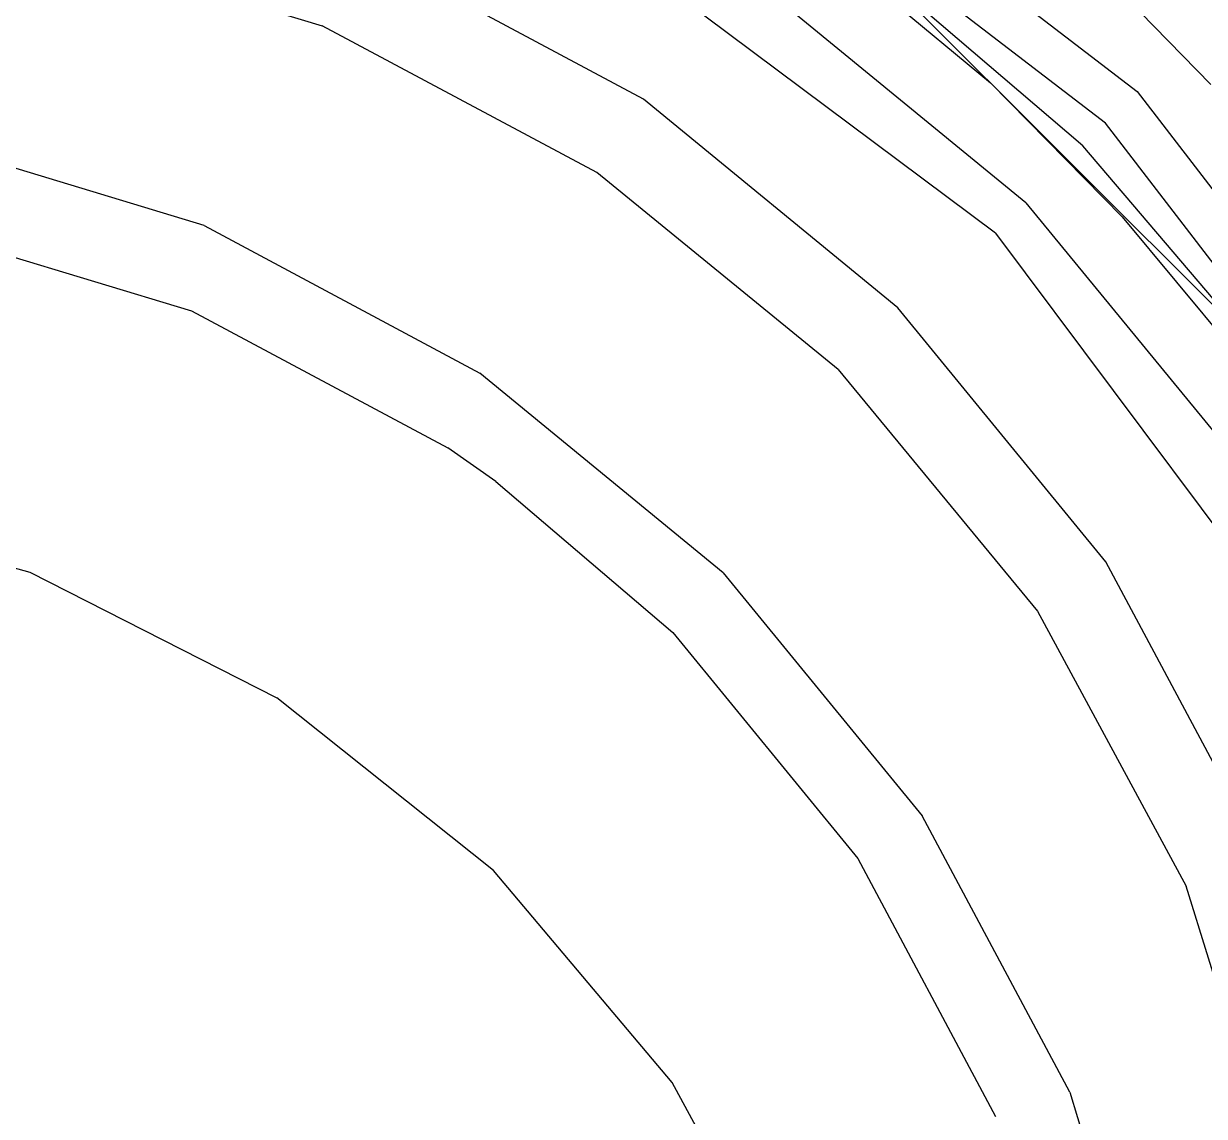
# Model space of a CAD drawing. Extents: x 0 to 153, y -230 to 0.
# Drawn here: x 123.28 to 139.53, y -29.89 to -14.84 of the extents above; entities that cross this region are included whole.
import ezdxf

# ---------------------------------------------------------------- set-up
doc = ezdxf.new("R2010")
doc.units = 0
doc.header["$MEASUREMENT"] = 0
for name, color, linetype in [('Layer1', 252, 'CONTINUOUS'), ('Layer2', 252, 'CONTINUOUS'), ('Layer3', 254, 'CONTINUOUS')]:
    doc.layers.add(name, color=color, linetype=linetype)

msp = doc.modelspace()

# ---------------------------------------------------------------- linework, layer by layer
at = {"layer": 'Layer1', "linetype": 'Continuous'}
for points, invisible_edges in [([(135.019, -11.601, 221.002), (141.242, -17.766, 221.002), (151.728, -2.004, 221.002)], 15), ([(134.346, -13.533, 201.54), (139.303, -18.493, 201.041), (147.117, -5.361, 205.804)], 15), ([(139.303, -18.493, 201.041), (139.995, -19.304, 200.869), (140.733, -20.583, 200.659), (147.117, -5.361, 205.804)], 15), ([(141.242, -17.766, 221.002), (135.019, -11.601, 221.002), (133.793, -12.859, 221.002), (140.138, -19.204, 221.002)], 15), ([(131.997, -12.62, 130.704), (133.422, -15.995, 125.319), (130.619, -14.168, 125.063)], 15), ([(131.997, -12.62, 130.704), (133.34, -13.502, 130.704), (133.422, -15.995, 125.319)], 15), ([(133.794, -12.857, 221.002), (136.359, -15.993, 130.704), (133.34, -13.502, 130.704)], 15), ([(136.359, -15.993, 130.704), (140.139, -19.203, 221.002), (133.794, -12.857, 221.002)], 13), ([(123.235, -14.486, 88.208), (127.038, -15.647, 88.142), (123.076, -13.017, 107.565)], 15), ([(123.076, -13.017, 107.565), (126.328, -13.798, 107.487), (127.038, -15.647, 88.142)], 15), ([(133.34, -13.502, 130.704), (136.359, -15.993, 130.704), (133.422, -15.995, 125.319)], 15), ([(130.619, -14.168, 125.063), (126.328, -13.798, 107.487), (129.304, -15.032, 107.451)], 15), ([(126.328, -13.798, 107.487), (129.304, -15.032, 107.451), (127.038, -15.647, 88.142)], 15), ([(130.619, -14.168, 125.063), (129.304, -15.032, 107.451), (132.122, -16.756, 107.454)], 15), ([(130.619, -14.168, 125.063), (133.422, -15.995, 125.319), (132.122, -16.756, 107.454)], 15), ([(123.235, -14.486, 88.208), (124.956, -15.616, 85.992), (122.143, -14.991, 85.992)], 15), ([(123.235, -14.486, 88.208), (127.038, -15.647, 88.142), (127.646, -16.639, 85.992)], 15), ([(123.235, -14.486, 88.208), (124.956, -15.616, 85.992), (127.646, -16.639, 85.992)], 15), ([(122.143, -14.991, 85.992), (124.956, -15.616, 85.992), (123.23, -15.973, 83.455)], 15), ([(129.304, -15.032, 107.451), (130.359, -17.382, 88.125), (127.038, -15.647, 88.142)], 15), ([(129.304, -15.032, 107.451), (132.122, -16.756, 107.454), (130.359, -17.382, 88.125)], 15), ([(124.956, -15.616, 85.992), (124.729, -16.372, 83.406), (123.23, -15.973, 83.455)], 15), ([(127.646, -16.639, 85.992), (124.729, -16.372, 83.406), (124.956, -15.616, 85.992)], 15), ([(127.038, -15.647, 88.142), (130.359, -17.382, 88.125), (130.164, -18.046, 85.992)], 15), ([(127.038, -15.647, 88.142), (127.646, -16.639, 85.992), (130.164, -18.046, 85.992)], 15), ([(121.218, -16.964, 65.151), (124.313, -17.707, 65.077), (123.23, -15.973, 83.455)], 15), ([(123.23, -15.973, 83.455), (124.729, -16.372, 83.406), (124.313, -17.707, 65.077)], 15), ([(133.422, -15.995, 125.319), (132.122, -16.756, 107.454), (134.603, -18.874, 107.497)], 15), ([(136.359, -15.993, 130.704), (136.173, -18.58, 125.353), (133.422, -15.995, 125.319)], 15), ([(133.422, -15.995, 125.319), (136.173, -18.58, 125.353), (134.603, -18.874, 107.497)], 15), ([(136.359, -15.993, 130.704), (139.494, -19.656, 130.704), (136.173, -18.58, 125.353)], 15), ([(140.139, -19.203, 221.002), (136.359, -15.993, 130.704), (139.494, -19.656, 130.704)], 15), ([(124.729, -16.372, 83.406), (127.146, -18.881, 65.042), (124.313, -17.707, 65.077)], 15), ([(127.646, -16.639, 85.992), (126.803, -17.141, 83.369), (124.729, -16.372, 83.406)], 15), ([(127.146, -18.881, 65.042), (126.803, -17.141, 83.369), (124.729, -16.372, 83.406)], 15), ([(130.164, -18.046, 85.992), (127.646, -16.639, 85.992), (126.803, -17.141, 83.369)], 15), ([(132.122, -16.756, 107.454), (133.399, -19.76, 88.154), (130.359, -17.382, 88.125)], 15), ([(132.122, -16.756, 107.454), (134.603, -18.874, 107.497), (133.399, -19.76, 88.154)], 15), ([(121.365, -18.394, 46.297), (124.561, -19.33, 46.251), (121.218, -16.964, 65.151)], 15), ([(121.218, -16.964, 65.151), (124.313, -17.707, 65.077), (124.561, -19.33, 46.251)], 15), ([(130.164, -18.046, 85.992), (126.803, -17.141, 83.369), (129.727, -18.712, 83.386)], 15), ([(126.803, -17.141, 83.369), (129.727, -18.712, 83.386), (127.146, -18.881, 65.042)], 15), ([(130.359, -17.382, 88.125), (130.164, -18.046, 85.992), (132.476, -19.82, 85.992)], 15), ([(130.359, -17.382, 88.125), (132.476, -19.82, 85.992), (133.399, -19.76, 88.154)], 15), ([(124.561, -19.33, 46.251), (127.619, -20.825, 46.242), (124.313, -17.707, 65.077)], 15), ([(124.313, -17.707, 65.077), (127.146, -18.881, 65.042), (127.619, -20.825, 46.242)], 15), ([(130.164, -18.046, 85.992), (129.727, -18.712, 83.386), (130.29, -19.091, 83.4)], 15), ([(130.164, -18.046, 85.992), (132.476, -19.82, 85.992), (130.29, -19.091, 83.4)], 15), ([(121.365, -18.394, 46.297), (124.561, -19.33, 46.251), (123.114, -19.54, 44.214)], 15), ([(136.173, -18.58, 125.353), (134.603, -18.874, 107.497), (136.724, -21.352, 107.578)], 15), ([(139.494, -19.656, 130.704), (138.408, -21.652, 125.126), (136.173, -18.58, 125.353)], 15), ([(138.408, -21.652, 125.126), (136.173, -18.58, 125.353), (136.724, -21.352, 107.578)], 15), ([(127.146, -18.881, 65.042), (129.828, -20.523, 65.045), (129.727, -18.712, 83.386)], 15), ([(129.727, -18.712, 83.386), (130.29, -19.091, 83.4), (129.828, -20.523, 65.045)], 15), ([(127.619, -20.825, 46.242), (129.828, -20.523, 65.045), (127.146, -18.881, 65.042)], 15), ([(133.399, -19.76, 88.154), (135.995, -22.72, 88.228), (134.603, -18.874, 107.497)], 15), ([(134.603, -18.874, 107.497), (136.724, -21.352, 107.578), (135.995, -22.72, 88.228)], 15), ([(130.29, -19.091, 83.4), (132.189, -22.538, 65.086), (129.828, -20.523, 65.045)], 15), ([(130.29, -19.091, 83.4), (133.081, -21.45, 83.536), (132.476, -19.82, 85.992)], 15), ([(132.189, -22.538, 65.086), (133.081, -21.45, 83.536), (130.29, -19.091, 83.4)], 15), ([(123.114, -19.54, 44.214), (125.727, -20.562, 44.214), (124.561, -19.33, 46.251)], 15), ([(124.561, -19.33, 46.251), (128.165, -21.967, 44.214), (127.619, -20.825, 46.242)], 15), ([(124.561, -19.33, 46.251), (125.727, -20.562, 44.214), (128.165, -21.967, 44.214)], 15), ([(139.494, -19.656, 130.704), (140.139, -19.203, 221.002), (141.95, -23.411, 158.992)], 15), ([(123.114, -19.54, 44.214), (125.727, -20.562, 44.214), (122.9, -20.236, 41.98)], 15), ([(139.494, -19.656, 130.704), (140.102, -20.565, 130.698), (138.408, -21.652, 125.126)], 15), ([(141.95, -23.411, 158.992), (140.102, -20.565, 130.698), (139.494, -19.656, 130.704)], 15), ([(133.399, -19.76, 88.154), (134.502, -21.915, 85.992), (132.476, -19.82, 85.992)], 15), ([(132.476, -19.82, 85.992), (135.433, -24.332, 83.777), (134.502, -21.915, 85.992)], 15), ([(132.476, -19.82, 85.992), (133.081, -21.45, 83.536), (135.433, -24.332, 83.777)], 15), ([(133.399, -19.76, 88.154), (134.502, -21.915, 85.992), (135.995, -22.72, 88.228)], 15), ([(122.9, -20.236, 41.98), (124.388, -20.738, 42.062), (125.727, -20.562, 44.214)], 15), ([(123.004, -22.258, 15.579), (124.388, -20.738, 42.062), (122.9, -20.236, 41.98)], 15), ([(125.727, -20.562, 44.214), (128.165, -21.967, 44.214), (124.388, -20.738, 42.062)], 15), ([(129.828, -20.523, 65.045), (130.639, -23.051, 46.27), (127.619, -20.825, 46.242)], 15), ([(130.639, -23.051, 46.27), (132.189, -22.538, 65.086), (129.828, -20.523, 65.045)], 15), ([(140.102, -20.565, 130.698), (139.788, -22.03, 127.891), (138.408, -21.652, 125.126)], 15), ([(124.388, -20.738, 42.062), (125.931, -23.621, 15.462), (123.004, -22.258, 15.579)], 15), ([(128.165, -21.967, 44.214), (124.388, -20.738, 42.062), (127.313, -22.185, 42.22)], 15), ([(125.931, -23.621, 15.462), (127.313, -22.185, 42.22), (124.388, -20.738, 42.062)], 15), ([(127.619, -20.825, 46.242), (130.639, -23.051, 46.27), (130.388, -23.733, 44.214)], 15), ([(127.619, -20.825, 46.242), (130.388, -23.733, 44.214), (128.165, -21.967, 44.214)], 15), ([(116.343, -21.095, 2.254), (135.253, -115.146, 2.254), (116.344, -208.905, 2.254)], 15), ([(135.253, -115.146, 2.254), (135.252, -77.244, 2.254), (116.343, -21.095, 2.254)], 15), ([(116.343, -21.095, 2.254), (135.248, -39.051, 2.254), (135.252, -77.244, 2.254)], 15), ([(135.212, -37.896, 2.254), (135.212, -37.896, 2.254), (116.343, -21.095, 2.254), (116.438, -21.095, 2.254)], 15), ([(116.343, -21.095, 2.254), (116.343, -21.095, 2.254), (135.248, -39.049, 2.254), (135.212, -37.896, 2.254)], 15), ([(116.438, -21.095, 2.254), (116.438, -21.095, 2.254), (122.896, -22.219, 2.254), (127.827, -24.864, 2.254)], 15), ([(127.827, -24.864, 2.254), (127.827, -24.864, 2.254), (132.352, -29.64, 2.254), (116.438, -21.095, 2.254)], 15), ([(116.438, -21.095, 2.254), (116.438, -21.095, 2.254), (134.712, -34.654, 2.254), (132.352, -29.64, 2.254)], 15), ([(116.438, -21.095, 2.254), (116.438, -21.095, 2.254), (135.114, -36.835, 2.254), (134.712, -34.654, 2.254)], 15), ([(135.212, -37.896, 2.254), (135.212, -37.896, 2.254), (135.114, -36.835, 2.254), (116.438, -21.095, 2.254)], 15), ([(133.081, -21.45, 83.536), (134.208, -24.897, 65.164), (132.189, -22.538, 65.086)], 15), ([(134.208, -24.897, 65.164), (135.433, -24.332, 83.777), (133.081, -21.45, 83.536)], 15), ([(136.724, -21.352, 107.578), (137.879, -25.886, 88.333), (135.995, -22.72, 88.228)], 15), ([(136.724, -21.352, 107.578), (138.45, -24.165, 107.698), (138.408, -21.652, 125.126)], 15), ([(137.879, -25.886, 88.333), (138.45, -24.165, 107.698), (136.724, -21.352, 107.578)], 15), ([(138.408, -21.652, 125.126), (138.921, -22.558, 125.089), (139.788, -22.03, 127.891)], 15), ([(138.408, -21.652, 125.126), (138.921, -22.558, 125.089), (138.45, -24.165, 107.698)], 15), ([(135.995, -22.72, 88.228), (136.195, -24.276, 85.991), (134.502, -21.915, 85.992)], 15), ([(134.502, -21.915, 85.992), (136.195, -24.276, 85.991), (135.433, -24.332, 83.777)], 15), ([(128.165, -21.967, 44.214), (127.313, -22.185, 42.22), (130.278, -24.449, 42.393)], 15), ([(128.165, -21.967, 44.214), (130.388, -23.733, 44.214), (130.278, -24.449, 42.393)], 15), ([(139.788, -22.03, 127.891), (140.231, -22.928, 127.892), (140.101, -25.105, 125.501), (138.921, -22.558, 125.089)], 15), ([(127.827, -24.864, 2.254), (127.827, -24.864, 2.254), (122.896, -22.219, 2.254), (123, -22.256, 15.464)], 15), ([(127.827, -24.864, 2.254), (127.827, -24.864, 2.254), (123, -22.256, 15.464), (125.929, -23.62, 15.346)], 15), ([(127.313, -22.185, 42.22), (127.829, -24.865, 15.603), (125.931, -23.621, 15.462)], 15), ([(127.829, -24.865, 15.603), (130.278, -24.449, 42.393), (127.313, -22.185, 42.22)], 15), ([(132.189, -22.538, 65.086), (133.369, -26.051, 46.328), (130.639, -23.051, 46.27)], 15), ([(133.369, -26.051, 46.328), (134.208, -24.897, 65.164), (132.189, -22.538, 65.086)], 15), ([(138.921, -22.558, 125.089), (140.101, -25.105, 125.501), (138.45, -24.165, 107.698), (138.921, -22.558, 125.089)], 15), ([(137.519, -26.845, 85.991), (135.995, -22.72, 88.228), (137.879, -25.886, 88.333)], 15), ([(135.995, -22.72, 88.228), (136.195, -24.276, 85.991), (137.519, -26.845, 85.991)], 15), ([(130.639, -23.051, 46.27), (132.321, -25.817, 44.214), (130.388, -23.733, 44.214)], 15), ([(130.639, -23.051, 46.27), (133.369, -26.051, 46.328), (132.321, -25.817, 44.214)], 15), ([(127.827, -24.864, 2.254), (127.827, -24.864, 2.254), (125.929, -23.62, 15.346), (127.829, -24.865, 15.487)], 15), ([(130.388, -23.733, 44.214), (132.613, -27.126, 42.533), (130.278, -24.449, 42.393)], 15), ([(130.388, -23.733, 44.214), (132.613, -27.126, 42.533), (132.321, -25.817, 44.214)], 15), ([(138.45, -24.165, 107.698), (139.153, -29.254, 88.462), (137.879, -25.886, 88.333)], 15), ([(140.101, -25.105, 125.501), (138.45, -24.165, 107.698), (139.686, -27.137, 107.848)], 15), ([(138.45, -24.165, 107.698), (139.686, -27.137, 107.848), (139.153, -29.254, 88.462)], 15), ([(135.433, -24.332, 83.777), (135.852, -27.574, 65.278), (134.208, -24.897, 65.164)], 15), ([(136.195, -24.276, 85.991), (135.433, -24.332, 83.777), (136.972, -27.079, 84.041)], 15), ([(135.852, -27.574, 65.278), (136.972, -27.079, 84.041), (135.433, -24.332, 83.777)], 15), ([(136.195, -24.276, 85.991), (137.519, -26.845, 85.991), (136.972, -27.079, 84.041)], 15), ([(130.278, -24.449, 42.393), (128.52, -25.405, 15.71), (127.829, -24.865, 15.603)], 15), ([(128.52, -25.405, 15.71), (130.8, -27.609, 16.378), (130.278, -24.449, 42.393)], 15), ([(130.278, -24.449, 42.393), (132.613, -27.126, 42.533), (130.8, -27.609, 16.378)], 15), ([(132.352, -29.64, 2.254), (132.352, -29.64, 2.254), (127.827, -24.864, 2.254), (128.52, -25.404, 15.594)], 15), ([(127.827, -24.864, 2.254), (127.827, -24.864, 2.254), (127.829, -24.865, 15.487), (128.52, -25.404, 15.594)], 15), ([(134.208, -24.897, 65.164), (135.35, -29.368, 46.42), (133.369, -26.051, 46.328)], 15), ([(135.35, -29.368, 46.42), (135.852, -27.574, 65.278), (134.208, -24.897, 65.164)], 15), ([(132.352, -29.64, 2.254), (132.352, -29.64, 2.254), (128.52, -25.404, 15.594), (130.809, -27.619, 16.266)], 15), ([(133.369, -26.051, 46.328), (133.913, -28.155, 44.214), (132.321, -25.817, 44.214)], 15), ([(132.321, -25.817, 44.214), (132.613, -27.126, 42.533), (133.913, -28.155, 44.214)], 15), ([(137.879, -25.886, 88.333), (138.466, -29.611, 85.99), (137.519, -26.845, 85.991)], 15), ([(139.153, -29.254, 88.462), (138.466, -29.611, 85.99), (137.879, -25.886, 88.333)], 15), ([(133.369, -26.051, 46.328), (133.913, -28.155, 44.214), (135.35, -29.368, 46.42)], 15), ([(137.519, -26.845, 85.991), (137.261, -27.735, 84.107), (136.972, -27.079, 84.041)], 15), ([(137.519, -26.845, 85.991), (138.466, -29.611, 85.99), (137.261, -27.735, 84.107)], 15), ([(130.8, -27.609, 16.378), (131.775, -28.818, 16.892), (132.613, -27.126, 42.533)], 15), ([(132.613, -27.126, 42.533), (134.428, -30.313, 42.653), (131.775, -28.818, 16.892)], 15), ([(135.136, -30.701, 44.215), (134.428, -30.313, 42.653), (132.613, -27.126, 42.533)], 15), ([(132.613, -27.126, 42.533), (133.913, -28.155, 44.214), (135.136, -30.701, 44.215)], 15), ([(136.972, -27.079, 84.041), (137.028, -30.403, 65.421), (135.852, -27.574, 65.278)], 15), ([(137.028, -30.403, 65.421), (137.261, -27.735, 84.107), (136.972, -27.079, 84.041)], 15), ([(139.686, -27.137, 107.848), (139.817, -32.694, 88.599), (139.153, -29.254, 88.462)], 15), ([(132.352, -29.64, 2.254), (132.352, -29.64, 2.254), (130.809, -27.619, 16.266), (132.358, -29.649, 17.192)], 15), ([(135.852, -27.574, 65.278), (136.603, -32.82, 46.533), (135.35, -29.368, 46.42)], 15), ([(136.603, -32.82, 46.533), (137.028, -30.403, 65.421), (135.852, -27.574, 65.278)], 15), ([(137.261, -27.735, 84.107), (137.028, -30.403, 65.421), (137.772, -33.494, 65.599), (137.261, -27.735, 84.107)], 15), ([(138.466, -29.611, 85.99), (138.339, -31.176, 84.464), (137.261, -27.735, 84.107)], 15), ([(137.261, -27.735, 84.107), (138.339, -31.176, 84.464), (137.772, -33.494, 65.599), (137.261, -27.735, 84.107)], 15), ([(133.913, -28.155, 44.214), (135.35, -29.368, 46.42), (135.136, -30.701, 44.215)], 15), ([(131.775, -28.818, 16.892), (132.583, -29.998, 17.497), (134.428, -30.313, 42.653)], 15), ([(139.153, -29.254, 88.462), (138.996, -32.465, 85.989), (138.466, -29.611, 85.99)], 15), ([(138.996, -32.465, 85.989), (139.817, -32.694, 88.599), (139.153, -29.254, 88.462)], 15), ([(135.35, -29.368, 46.42), (135.136, -30.701, 44.215), (135.971, -33.423, 44.215)], 15), ([(135.971, -33.423, 44.215), (135.35, -29.368, 46.42), (136.603, -32.82, 46.533)], 15), ([(134.712, -34.654, 2.254), (134.712, -34.654, 2.254), (132.352, -29.64, 2.254), (132.358, -29.649, 17.192)], 15), ([(134.712, -34.654, 2.254), (134.712, -34.654, 2.254), (132.358, -29.649, 17.192), (132.579, -29.99, 17.379)], 15), ([(138.466, -29.611, 85.99), (138.996, -32.465, 85.989), (138.339, -31.176, 84.464), (138.466, -29.611, 85.99)], 15)]:
    msp.add_3dface(points, dxfattribs=dict(at, invisible_edges=invisible_edges))
at = {"layer": 'Layer2', "linetype": 'Continuous'}
for points, invisible_edges in [([(135.178, -11.379, 202.628), (133.701, -4.541, 202.628), (139.69, -8.305, 202.628), (141.462, -17.605, 202.628)], 15), ([(138.415, -14.439, 127.609), (139.623, -15.681, 127.636), (142.104, -16.957, 188.853), (137.139, -11.958, 188.826)], 10), ([(134.774, -12.298, 126.682), (134.58, -12.588, 126.621), (137.497, -14.943, 126.621)], 15), ([(134.774, -12.298, 126.682), (138.195, -14.658, 126.898), (137.948, -14.904, 126.682)], 15), ([(137.948, -14.904, 126.682), (137.497, -14.943, 126.621), (134.774, -12.298, 126.682)], 15), ([(137.428, -15.78, 126.621), (134.374, -13.17, 126.621), (134.58, -12.588, 126.621)], 15), ([(137.497, -14.943, 126.621), (137.428, -15.78, 126.621), (134.58, -12.588, 126.621)], 15), ([(130.123, -13.088, 105.354), (133.274, -14.993, 105.356), (127.844, -13.758, 85.377)], 15), ([(134.075, -13.57, 126.158), (133.274, -14.993, 105.356), (130.123, -13.088, 105.354)], 15), ([(134.264, -13.306, 126.589), (134.168, -13.439, 126.487), (136.815, -15.424, 126.589)], 15), ([(136.815, -15.424, 126.589), (134.264, -13.306, 126.589), (134.374, -13.17, 126.621)], 15), ([(137.428, -15.78, 126.621), (136.815, -15.424, 126.589), (134.374, -13.17, 126.621)], 15), ([(134.168, -13.439, 126.487), (134.102, -13.532, 126.331), (136.701, -15.543, 126.487)], 15), ([(136.815, -15.424, 126.589), (136.701, -15.543, 126.487), (134.168, -13.439, 126.487)], 15), ([(123.281, -13.627, 84.015), (127.389, -14.871, 84.017), (121.495, -14.845, 63.339)], 14), ([(127.403, -14.838, 84.17), (127.389, -14.871, 84.017), (123.281, -13.627, 84.015)], 15), ([(134.075, -13.57, 126.158), (136.591, -15.659, 126.157), (133.274, -14.993, 105.356)], 14), ([(134.102, -13.532, 126.331), (134.075, -13.569, 126.158), (136.623, -15.625, 126.331)], 15), ([(136.623, -15.625, 126.331), (136.591, -15.658, 126.157), (134.075, -13.569, 126.158)], 15), ([(136.701, -15.543, 126.487), (136.623, -15.625, 126.331), (134.102, -13.532, 126.331)], 15), ([(127.844, -13.758, 85.377), (127.816, -13.824, 85.074), (131.815, -15.882, 85.376)], 15), ([(133.274, -14.993, 105.356), (131.815, -15.882, 85.376), (127.844, -13.758, 85.377)], 13), ([(127.816, -13.824, 85.074), (127.748, -13.987, 84.79), (131.775, -15.942, 85.073)], 15), ([(131.815, -15.882, 85.376), (131.775, -15.942, 85.073), (127.816, -13.824, 85.074)], 15), ([(127.748, -13.987, 84.79), (127.647, -14.232, 84.577), (131.677, -16.089, 84.789)], 15), ([(131.775, -15.942, 85.073), (131.677, -16.089, 84.789), (127.748, -13.987, 84.79)], 15), ([(126.917, -14.272, 84.467), (130.252, -15.86, 84.469), (127.647, -14.232, 84.577)], 15), ([(130.252, -15.86, 84.469), (127.486, -14.637, 84.415), (126.917, -14.272, 84.467)], 15), ([(131.677, -16.089, 84.789), (131.529, -16.309, 84.577), (127.647, -14.232, 84.577)], 15), ([(127.647, -14.232, 84.577), (130.252, -15.86, 84.469), (131.529, -16.309, 84.577)], 15), ([(139.623, -15.681, 127.636), (139.568, -15.736, 127.263), (138.359, -14.493, 127.236), (138.415, -14.438, 127.609)], 15), ([(139.568, -15.736, 127.263), (139.403, -15.901, 126.925), (138.195, -14.658, 126.898), (138.359, -14.493, 127.236)], 15), ([(131.239, -16.788, 84.312), (127.403, -14.838, 84.17), (127.437, -14.756, 84.311)], 15), ([(127.486, -14.637, 84.415), (127.437, -14.756, 84.311), (131.31, -16.682, 84.416)], 15), ([(127.437, -14.756, 84.311), (131.239, -16.788, 84.312), (131.31, -16.682, 84.416)], 15), ([(127.486, -14.637, 84.415), (131.31, -16.682, 84.416), (130.252, -15.86, 84.469)], 15), ([(139.403, -15.901, 126.925), (139.157, -16.147, 126.709), (137.948, -14.904, 126.682), (138.195, -14.658, 126.898)], 15), ([(121.495, -14.845, 63.339), (124.944, -15.673, 63.256), (127.389, -14.871, 84.017)], 15), ([(121.495, -14.845, 63.339), (124.944, -15.673, 63.256), (121.625, -16.367, 43.21)], 15), ([(127.389, -14.871, 84.017), (128.099, -16.981, 63.217), (124.944, -15.673, 63.256)], 15), ([(127.403, -14.838, 84.17), (127.389, -14.871, 84.017), (131.191, -16.861, 84.172)], 15), ([(127.389, -14.871, 84.017), (131.191, -16.861, 84.172), (131.171, -16.891, 84.019)], 15), ([(128.099, -16.981, 63.217), (131.171, -16.891, 84.019), (127.389, -14.871, 84.017)], 13), ([(131.239, -16.788, 84.312), (131.191, -16.861, 84.172), (127.403, -14.838, 84.17)], 15), ([(139.118, -16.598, 126.648), (138.28, -16.668, 126.648), (137.428, -15.78, 126.621), (137.497, -14.943, 126.621)], 15), ([(139.157, -16.147, 126.709), (139.118, -16.598, 126.648), (137.497, -14.943, 126.621), (137.948, -14.904, 126.682)], 15), ([(133.274, -14.993, 105.356), (136.05, -17.34, 105.402), (131.815, -15.882, 85.376)], 15), ([(136.591, -15.659, 126.157), (136.05, -17.34, 105.402), (133.274, -14.993, 105.356)], 15), ([(138.637, -17.28, 126.616), (136.815, -15.424, 126.589), (136.701, -15.543, 126.487), (138.518, -17.394, 126.514)], 15), ([(138.637, -17.28, 126.616), (138.28, -16.668, 126.648), (137.428, -15.78, 126.621), (136.815, -15.424, 126.589)], 15), ([(138.518, -17.394, 126.514), (138.436, -17.473, 126.358), (136.623, -15.625, 126.331), (136.701, -15.543, 126.487)], 15), ([(124.944, -15.673, 63.256), (125.765, -17.623, 43.207), (121.625, -16.367, 43.21)], 13), ([(124.944, -15.673, 63.256), (128.099, -16.981, 63.217), (125.765, -17.623, 43.207)], 15), ([(136.591, -15.659, 126.157), (138.403, -17.504, 126.184), (136.05, -17.34, 105.402)], 14), ([(136.623, -15.625, 126.331), (136.591, -15.658, 126.157), (138.403, -17.504, 126.184), (138.436, -17.473, 126.358)], 15), ([(142.052, -19.128, 126.925), (139.403, -15.901, 126.925), (139.568, -15.736, 127.263), (142.052, -19.128, 126.925)], 15), ([(130.252, -15.86, 84.469), (131.529, -16.309, 84.577), (133.586, -18.231, 84.472)], 15), ([(130.252, -15.86, 84.469), (131.31, -16.682, 84.416), (133.586, -18.231, 84.472)], 15), ([(131.815, -15.882, 85.376), (131.775, -15.942, 85.073), (135.315, -18.757, 85.378)], 15), ([(136.05, -17.34, 105.402), (135.315, -18.757, 85.378), (131.815, -15.882, 85.376)], 13), ([(139.157, -16.147, 126.709), (139.157, -16.147, 126.709), (139.403, -15.901, 126.925), (141.763, -19.322, 126.709)], 15), ([(141.763, -19.322, 126.709), (141.763, -19.322, 126.709), (139.403, -15.901, 126.925), (142.052, -19.128, 126.925)], 15), ([(131.529, -16.309, 84.577), (131.677, -16.089, 84.789), (135.14, -18.932, 84.79)], 15), ([(135.265, -18.807, 85.075), (131.677, -16.089, 84.789), (131.775, -15.942, 85.073)], 15), ([(135.265, -18.807, 85.075), (135.14, -18.932, 84.79), (131.677, -16.089, 84.789)], 15), ([(135.315, -18.757, 85.378), (135.265, -18.807, 85.075), (131.775, -15.942, 85.073)], 15), ([(141.763, -19.322, 126.709), (141.763, -19.322, 126.709), (139.118, -16.598, 126.648), (139.157, -16.147, 126.709)], 15), ([(121.625, -16.366, 43.21), (121.611, -16.441, 42.894), (125.765, -17.622, 43.207)], 15), ([(131.529, -16.309, 84.577), (134.952, -19.119, 84.577), (133.586, -18.231, 84.472)], 15), ([(131.529, -16.309, 84.577), (135.14, -18.932, 84.79), (134.952, -19.119, 84.577)], 15), ([(125.735, -17.693, 42.891), (121.573, -16.627, 42.6), (121.611, -16.441, 42.894)], 15), ([(121.611, -16.441, 42.894), (125.735, -17.693, 42.891), (125.765, -17.622, 43.207)], 15), ([(121.573, -16.627, 42.6), (121.518, -16.905, 42.388), (125.662, -17.869, 42.599)], 15), ([(121.573, -16.627, 42.6), (125.662, -17.869, 42.599), (125.735, -17.693, 42.891)], 15), ([(131.31, -16.682, 84.416), (131.239, -16.788, 84.312), (134.67, -19.428, 84.417)], 15), ([(131.31, -16.682, 84.416), (134.67, -19.428, 84.417), (133.586, -18.231, 84.472)], 15), ([(141.473, -19.516, 126.648), (141.473, -19.516, 126.648), (138.28, -16.668, 126.648), (139.118, -16.598, 126.648)], 15), ([(141.473, -19.516, 126.648), (141.473, -19.516, 126.648), (140.891, -19.721, 126.648), (138.28, -16.668, 126.648)], 15), ([(140.891, -19.721, 126.648), (140.891, -19.721, 126.648), (138.637, -17.28, 126.616), (138.28, -16.668, 126.648)], 15), ([(139.118, -16.598, 126.648), (139.118, -16.598, 126.648), (141.473, -19.516, 126.648), (141.763, -19.322, 126.709)], 15), ([(131.171, -16.891, 84.019), (131.086, -18.81, 63.22), (128.099, -16.981, 63.217)], 15), ([(131.086, -18.81, 63.22), (134.495, -19.604, 84.022), (131.171, -16.891, 84.019)], 13), ([(134.52, -19.579, 84.173), (131.171, -16.891, 84.019), (131.191, -16.861, 84.172)], 15), ([(131.171, -16.891, 84.019), (134.495, -19.604, 84.022), (134.52, -19.579, 84.173)], 15), ([(131.239, -16.788, 84.312), (131.191, -16.861, 84.172), (134.581, -19.518, 84.313)], 15), ([(131.191, -16.861, 84.172), (134.52, -19.579, 84.173), (134.581, -19.518, 84.313)], 15), ([(131.239, -16.788, 84.312), (134.581, -19.518, 84.313), (134.67, -19.428, 84.417)], 15), ([(125.662, -17.869, 42.599), (125.554, -18.13, 42.387), (121.518, -16.905, 42.388)], 15), ([(121.518, -16.905, 42.388), (125.554, -18.13, 42.387), (123.15, -17.564, 42.299)], 15), ([(128.099, -16.981, 63.217), (131.086, -18.81, 63.22), (125.765, -17.623, 43.207)], 15), ([(125.682, -18.571, 42.25), (121.779, -17.511, 42.139), (121.804, -17.383, 42.244)], 15), ([(121.804, -17.383, 42.244), (123.15, -17.564, 42.299), (125.682, -18.571, 42.25)], 15), ([(136.05, -17.34, 105.402), (138.424, -20.093, 105.492), (135.315, -18.757, 85.378)], 15), ([(138.403, -17.504, 126.184), (138.424, -20.093, 105.492), (136.05, -17.34, 105.402)], 15), ([(140.621, -19.927, 126.514), (140.621, -19.927, 126.514), (138.518, -17.394, 126.514), (138.637, -17.28, 126.616)], 15), ([(140.891, -19.721, 126.648), (140.891, -19.721, 126.648), (140.755, -19.832, 126.616), (138.637, -17.28, 126.616)], 15), ([(138.637, -17.28, 126.616), (138.637, -17.28, 126.616), (140.621, -19.927, 126.514), (140.755, -19.832, 126.616)], 15), ([(125.635, -18.685, 42.145), (121.763, -17.598, 41.996), (121.779, -17.511, 42.139)], 15), ([(121.779, -17.511, 42.139), (125.682, -18.571, 42.25), (125.635, -18.685, 42.145)], 15), ([(140.492, -20.02, 126.185), (140.492, -20.02, 126.185), (138.403, -17.504, 126.184), (138.436, -17.473, 126.358)], 15), ([(138.403, -17.504, 126.184), (140.492, -20.02, 126.185), (138.424, -20.093, 105.492)], 14), ([(140.529, -19.994, 126.359), (140.529, -19.994, 126.359), (138.436, -17.473, 126.358), (138.518, -17.394, 126.514)], 15), ([(138.436, -17.473, 126.358), (138.436, -17.473, 126.358), (140.492, -20.02, 126.185), (140.529, -19.994, 126.359)], 15), ([(138.518, -17.394, 126.514), (138.518, -17.394, 126.514), (140.529, -19.994, 126.359), (140.621, -19.927, 126.514)], 15), ([(121.756, -17.634, 41.726), (125.591, -18.795, 41.741), (120.429, -20.138, 2.727)], 14), ([(121.763, -17.598, 41.996), (121.756, -17.633, 41.841), (125.604, -18.762, 42.006)], 15), ([(125.604, -18.762, 42.006), (125.591, -18.794, 41.857), (121.756, -17.633, 41.841)], 15), ([(125.635, -18.685, 42.145), (125.604, -18.762, 42.006), (121.763, -17.598, 41.996)], 15), ([(123.15, -17.564, 42.299), (125.554, -18.13, 42.387), (126.928, -19.002, 42.308)], 15), ([(123.15, -17.564, 42.299), (126.928, -19.002, 42.308), (125.682, -18.571, 42.25)], 15), ([(125.735, -17.693, 42.891), (125.662, -17.869, 42.599), (129.52, -19.718, 42.89)], 15), ([(125.765, -17.622, 43.207), (125.735, -17.693, 42.891), (129.563, -19.654, 43.206)], 15), ([(129.563, -19.654, 43.206), (129.52, -19.718, 42.89), (125.735, -17.693, 42.891)], 15), ([(125.765, -17.623, 43.207), (129.563, -19.655, 43.206), (131.086, -18.81, 63.22)], 14), ([(125.662, -17.869, 42.599), (125.554, -18.13, 42.387), (129.415, -19.876, 42.598)], 15), ([(129.52, -19.718, 42.89), (129.415, -19.876, 42.598), (125.662, -17.869, 42.599)], 15), ([(129.415, -19.876, 42.598), (129.258, -20.111, 42.387), (125.554, -18.13, 42.387)], 15), ([(125.554, -18.13, 42.387), (126.928, -19.002, 42.308), (129.258, -20.111, 42.387)], 15), ([(133.586, -18.231, 84.472), (134.757, -19.314, 84.473), (134.952, -19.119, 84.577)], 15), ([(133.586, -18.231, 84.472), (134.757, -19.314, 84.473), (134.67, -19.428, 84.417)], 15), ([(125.635, -18.685, 42.145), (125.604, -18.762, 42.006), (129.181, -20.59, 42.151)], 15), ([(129.246, -20.492, 42.256), (125.635, -18.685, 42.145), (125.682, -18.571, 42.25)], 15), ([(125.635, -18.685, 42.145), (129.246, -20.492, 42.256), (129.181, -20.59, 42.151)], 15), ([(125.682, -18.571, 42.25), (126.928, -19.002, 42.308), (129.246, -20.492, 42.256)], 15), ([(120.429, -20.138, 2.727), (124.271, -21.304, 2.715), (125.591, -18.795, 41.741)], 15), ([(125.591, -18.795, 41.741), (127.795, -23.189, 2.716), (124.271, -21.304, 2.715)], 15), ([(125.604, -18.762, 42.006), (125.591, -18.794, 41.857), (129.137, -20.656, 42.015)], 15), ([(125.591, -18.794, 41.857), (129.137, -20.656, 42.015), (129.119, -20.683, 41.869)], 15), ([(125.591, -18.795, 41.741), (129.119, -20.684, 41.754), (127.795, -23.189, 2.716)], 14), ([(129.181, -20.59, 42.151), (129.137, -20.656, 42.015), (125.604, -18.762, 42.006)], 15), ([(131.086, -18.81, 63.22), (133.717, -21.055, 63.266), (129.563, -19.655, 43.206)], 15), ([(134.495, -19.604, 84.022), (133.717, -21.055, 63.266), (131.086, -18.81, 63.22)], 15), ([(138.117, -22.291, 85.079), (135.14, -18.932, 84.79), (135.265, -18.807, 85.075)], 15), ([(135.265, -18.807, 85.075), (135.315, -18.757, 85.378), (138.176, -22.251, 85.384)], 15), ([(138.176, -22.251, 85.384), (138.117, -22.291, 85.079), (135.265, -18.807, 85.075)], 15), ([(138.424, -20.093, 105.492), (138.176, -22.251, 85.384), (135.315, -18.757, 85.378)], 13), ([(126.928, -19.002, 42.308), (129.246, -20.492, 42.256), (129.88, -20.776, 42.315)], 15), ([(129.258, -20.111, 42.387), (129.88, -20.776, 42.315), (126.928, -19.002, 42.308)], 15), ([(135.14, -18.932, 84.79), (134.952, -19.119, 84.577), (137.971, -22.388, 84.793)], 15), ([(138.117, -22.291, 85.079), (137.971, -22.388, 84.793), (135.14, -18.932, 84.79)], 15), ([(136.299, -21.016, 84.475), (134.757, -19.314, 84.473), (134.952, -19.119, 84.577)], 15), ([(137.971, -22.388, 84.793), (137.75, -22.536, 84.578), (134.952, -19.119, 84.577)], 15), ([(134.952, -19.119, 84.577), (136.299, -21.016, 84.475), (137.75, -22.536, 84.578)], 15), ([(136.299, -21.016, 84.475), (134.67, -19.428, 84.417), (134.757, -19.314, 84.473)], 15), ([(137.436, -22.793, 84.419), (134.581, -19.518, 84.313), (134.67, -19.428, 84.417)], 15), ([(137.436, -22.793, 84.419), (136.299, -21.016, 84.475), (134.67, -19.428, 84.417)], 15), ([(129.563, -19.654, 43.206), (129.52, -19.718, 42.89), (132.912, -22.404, 43.208)], 15), ([(133.717, -21.055, 63.266), (132.912, -22.405, 43.208), (129.563, -19.655, 43.206)], 13), ([(134.495, -19.604, 84.022), (137.235, -22.929, 84.024), (133.717, -21.055, 63.266)], 14), ([(137.264, -22.909, 84.175), (134.495, -19.604, 84.022), (134.52, -19.579, 84.173)], 15), ([(134.495, -19.604, 84.022), (137.235, -22.929, 84.024), (137.264, -22.909, 84.175)], 15), ([(134.581, -19.518, 84.313), (134.52, -19.579, 84.173), (137.333, -22.862, 84.314)], 15), ([(137.333, -22.862, 84.314), (137.264, -22.909, 84.175), (134.52, -19.579, 84.173)], 15), ([(134.581, -19.518, 84.313), (137.333, -22.862, 84.314), (137.436, -22.793, 84.419)], 15), ([(129.52, -19.718, 42.89), (129.415, -19.876, 42.598), (132.857, -22.458, 42.892)], 15), ([(129.52, -19.718, 42.89), (132.857, -22.458, 42.892), (132.912, -22.404, 43.208)], 15), ([(129.415, -19.876, 42.598), (129.258, -20.111, 42.387), (132.723, -22.592, 42.599)], 15), ([(132.857, -22.458, 42.892), (132.723, -22.592, 42.599), (129.415, -19.876, 42.598)], 15), ([(124.118, -21.678, 1.233), (120.352, -20.531, 1.241), (120.43, -20.14, 2.727), (124.272, -21.306, 2.715)], 15), ([(129.258, -20.111, 42.387), (132.723, -22.592, 42.599), (132.522, -22.792, 42.387)], 15), ([(129.258, -20.111, 42.387), (129.88, -20.776, 42.315), (132.522, -22.792, 42.387)], 15), ([(138.424, -20.093, 105.492), (140.357, -23.222, 105.625), (138.176, -22.251, 85.384)], 15), ([(140.492, -20.02, 126.185), (140.357, -23.222, 105.625), (138.424, -20.093, 105.492)], 15), ([(120.352, -20.531, 1.241), (119.7, -21.371, -0.005), (123.368, -22.395, -0.005), (124.118, -21.678, 1.233)], 13), ([(129.181, -20.59, 42.151), (129.137, -20.656, 42.015), (132.293, -23.145, 42.155)], 15), ([(129.246, -20.492, 42.256), (129.181, -20.59, 42.151), (132.374, -23.065, 42.26)], 15), ([(132.374, -23.065, 42.26), (132.293, -23.145, 42.155), (129.181, -20.59, 42.151)], 15), ([(129.246, -20.492, 42.256), (129.88, -20.776, 42.315), (132.374, -23.065, 42.26)], 15), ([(127.795, -23.189, 2.716), (129.783, -21.147, 41.755), (129.119, -20.684, 41.754)], 13), ([(129.783, -21.146, 41.871), (129.119, -20.683, 41.869), (129.137, -20.656, 42.015)], 15), ([(132.293, -23.145, 42.155), (132.239, -23.2, 42.02), (129.137, -20.656, 42.015)], 15), ([(129.137, -20.656, 42.015), (129.783, -21.146, 41.871), (132.239, -23.2, 42.02)], 15), ([(132.522, -22.792, 42.387), (132.96, -23.484, 42.322), (129.88, -20.776, 42.315)], 15), ([(132.374, -23.065, 42.26), (132.96, -23.484, 42.322), (129.88, -20.776, 42.315)], 15), ([(135.534, -40.403, -0.005), (17.466, -40.401, -0.005), (76.5, -21.097, -0.005)], 15), ([(135.534, -40.403, -0.005), (76.5, -21.097, -0.005), (116.437, -21.097, -0.005)], 15), ([(116.344, -21.095, -0.005), (116.438, -21.095, -0.005), (135.534, -40.216, -0.005), (135.534, -40.401, -0.005)], 15), ([(116.438, -21.095, -0.005), (116.438, -21.095, -0.005), (119.7, -21.371, -0.005), (135.534, -40.216, -0.005)], 15), ([(132.912, -22.405, 43.208), (135.965, -23.682, 63.352), (133.717, -21.055, 63.266)], 15), ([(137.235, -22.929, 84.024), (135.965, -23.682, 63.352), (133.717, -21.055, 63.266)], 15), ([(138.436, -24.139, 84.479), (136.299, -21.016, 84.475), (137.436, -22.793, 84.419)], 15), ([(138.436, -24.139, 84.479), (137.75, -22.536, 84.578), (136.299, -21.016, 84.475)], 15), ([(129.783, -21.147, 41.755), (132.216, -23.224, 41.761), (127.795, -23.189, 2.716)], 14), ([(129.783, -21.146, 41.871), (132.216, -23.223, 41.876), (132.239, -23.2, 42.02)], 15), ([(119.7, -21.371, -0.005), (119.7, -21.371, -0.005), (123.368, -22.395, -0.005), (135.534, -40.216, -0.005)], 15), ([(127.573, -23.526, 1.234), (124.118, -21.678, 1.233), (124.272, -21.306, 2.715), (127.796, -23.192, 2.716)], 15), ([(124.118, -21.678, 1.233), (123.368, -22.395, -0.005), (126.766, -24.125, -0.005), (127.573, -23.526, 1.234)], 13), ([(138.176, -22.251, 85.384), (138.117, -22.291, 85.079), (140.304, -26.23, 85.392)], 15), ([(140.357, -23.222, 105.625), (140.304, -26.23, 85.392), (138.176, -22.251, 85.384)], 13), ([(123.368, -22.395, -0.005), (123.368, -22.395, -0.005), (126.766, -24.125, -0.005), (135.534, -40.216, -0.005)], 15), ([(132.912, -22.404, 43.208), (132.857, -22.458, 42.892), (135.648, -25.746, 43.213)], 15), ([(132.912, -22.405, 43.208), (135.648, -25.748, 43.213), (135.965, -23.682, 63.352)], 14), ([(140.079, -26.324, 84.796), (137.971, -22.388, 84.793), (137.75, -22.536, 84.578)], 15), ([(137.971, -22.388, 84.793), (138.117, -22.291, 85.079), (140.241, -26.257, 85.085)], 15), ([(140.079, -26.324, 84.796), (140.241, -26.257, 85.085), (137.971, -22.388, 84.793)], 15), ([(140.304, -26.23, 85.392), (140.241, -26.257, 85.085), (138.117, -22.291, 85.079)], 15), ([(132.723, -22.592, 42.599), (132.857, -22.458, 42.892), (135.585, -25.788, 42.896)], 15), ([(135.648, -25.746, 43.213), (135.585, -25.788, 42.896), (132.857, -22.458, 42.892)], 15), ([(139.833, -26.426, 84.579), (137.75, -22.536, 84.578), (138.436, -24.139, 84.479)], 15), ([(137.75, -22.536, 84.578), (140.079, -26.324, 84.796), (139.833, -26.426, 84.579)], 15), ([(132.723, -22.592, 42.599), (132.522, -22.792, 42.387), (135.427, -25.894, 42.601)], 15), ([(135.585, -25.788, 42.896), (135.427, -25.894, 42.601), (132.723, -22.592, 42.599)], 15), ([(132.522, -22.792, 42.387), (135.191, -26.051, 42.388), (135.427, -25.894, 42.601)], 15), ([(132.522, -22.792, 42.387), (132.96, -23.484, 42.322), (135.191, -26.051, 42.388)], 15), ([(137.264, -22.909, 84.175), (137.235, -22.929, 84.024), (139.314, -26.703, 84.177)], 15), ([(139.389, -26.671, 84.316), (137.264, -22.909, 84.175), (137.333, -22.862, 84.314)], 15), ([(137.264, -22.909, 84.175), (139.314, -26.703, 84.177), (139.389, -26.671, 84.316)], 15), ([(137.436, -22.793, 84.419), (137.333, -22.862, 84.314), (139.5, -26.624, 84.422)], 15), ([(137.333, -22.862, 84.314), (139.5, -26.624, 84.422), (139.389, -26.671, 84.316)], 15), ([(139.5, -26.624, 84.422), (138.436, -24.139, 84.479), (137.436, -22.793, 84.419)], 15), ([(132.374, -23.065, 42.26), (132.293, -23.145, 42.155), (134.946, -26.213, 42.261)], 15), ([(132.374, -23.065, 42.26), (134.946, -26.213, 42.261), (132.96, -23.484, 42.322)], 15), ([(137.235, -22.929, 84.024), (139.283, -26.716, 84.027), (135.965, -23.682, 63.352)], 14), ([(137.235, -22.929, 84.024), (139.283, -26.716, 84.027), (139.314, -26.703, 84.177)], 15), ([(130.62, -26.024, 1.242), (127.573, -23.526, 1.234), (127.796, -23.192, 2.716), (130.902, -25.743, 2.728)], 15), ([(127.795, -23.189, 2.716), (130.901, -25.74, 2.728), (132.216, -23.224, 41.761)], 15), ([(132.216, -23.224, 41.761), (134.763, -26.337, 41.76), (130.901, -25.74, 2.728)], 14), ([(132.239, -23.2, 42.02), (132.216, -23.223, 41.876), (134.788, -26.319, 42.02)], 15), ([(134.788, -26.319, 42.02), (134.763, -26.336, 41.876), (132.216, -23.223, 41.876)], 15), ([(132.293, -23.145, 42.155), (132.239, -23.2, 42.02), (134.852, -26.276, 42.155)], 15), ([(134.852, -26.276, 42.155), (134.788, -26.319, 42.02), (132.239, -23.2, 42.02)], 15), ([(134.946, -26.213, 42.261), (134.852, -26.276, 42.155), (132.293, -23.145, 42.155)], 15), ([(129.748, -26.501, -0.005), (126.766, -24.125, -0.005), (127.573, -23.526, 1.234), (130.62, -26.024, 1.242)], 14), ([(132.96, -23.484, 42.322), (135.175, -26.316, 42.324), (134.946, -26.213, 42.261)], 15), ([(135.175, -26.316, 42.324), (135.191, -26.051, 42.388), (132.96, -23.484, 42.322)], 15), ([(135.965, -23.682, 63.352), (137.796, -26.665, 63.479), (135.648, -25.748, 43.213)], 15), ([(135.965, -23.682, 63.352), (137.796, -26.665, 63.479), (139.283, -26.716, 84.027)], 15), ([(126.766, -24.125, -0.005), (126.766, -24.125, -0.005), (129.748, -26.501, -0.005), (135.534, -40.216, -0.005)], 15), ([(138.436, -24.139, 84.479), (139.833, -26.426, 84.579), (140.061, -27.69, 84.483)], 15), ([(140.061, -27.69, 84.483), (139.5, -26.624, 84.422), (138.436, -24.139, 84.479)], 15), ([(133.113, -29.06, 1.256), (130.62, -26.024, 1.242), (130.902, -25.743, 2.728), (133.44, -28.843, 2.749)], 15), ([(130.901, -25.74, 2.728), (133.439, -28.841, 2.749), (134.763, -26.337, 41.76)], 15), ([(135.585, -25.788, 42.896), (135.427, -25.894, 42.601), (137.616, -29.581, 42.902)], 15), ([(135.648, -25.746, 43.213), (135.585, -25.788, 42.896), (137.684, -29.552, 43.221)], 15), ([(137.684, -29.552, 43.221), (137.616, -29.581, 42.902), (135.585, -25.788, 42.896)], 15), ([(137.796, -26.665, 63.479), (137.684, -29.554, 43.221), (135.648, -25.748, 43.213)], 13), ([(135.427, -25.894, 42.601), (135.191, -26.051, 42.388), (137.441, -29.653, 42.605)], 15), ([(137.616, -29.581, 42.902), (137.441, -29.653, 42.605), (135.427, -25.894, 42.601)], 15), ([(132.207, -29.419, -0.005), (129.748, -26.501, -0.005), (130.62, -26.024, 1.242), (133.113, -29.06, 1.256)], 14), ([(135.191, -26.051, 42.388), (135.175, -26.316, 42.324), (137.178, -29.762, 42.389)], 15), ([(137.441, -29.653, 42.605), (137.178, -29.762, 42.389), (135.191, -26.051, 42.388)], 15), ([(134.788, -26.319, 42.02), (134.763, -26.336, 41.876), (136.688, -29.875, 42.015)], 15), ([(134.852, -26.276, 42.155), (134.788, -26.319, 42.02), (136.759, -29.846, 42.152)], 15), ([(136.759, -29.846, 42.152), (136.688, -29.875, 42.015), (134.788, -26.319, 42.02)], 15), ([(134.946, -26.213, 42.261), (134.852, -26.276, 42.155), (136.865, -29.802, 42.258)], 15), ([(136.865, -29.802, 42.258), (136.759, -29.846, 42.152), (134.852, -26.276, 42.155)], 15), ([(135.175, -26.316, 42.324), (134.946, -26.213, 42.261), (137.046, -29.887, 42.321)], 15), ([(137.046, -29.887, 42.321), (136.865, -29.802, 42.258), (134.946, -26.213, 42.261)], 15), ([(137.178, -29.762, 42.389), (137.046, -29.887, 42.321), (135.175, -26.316, 42.324)], 15), ([(134.763, -26.337, 41.76), (136.659, -29.888, 41.753), (133.439, -28.841, 2.749)], 14), ([(136.688, -29.875, 42.015), (136.659, -29.887, 41.869), (134.763, -26.336, 41.876)], 15), ([(129.748, -26.501, -0.005), (129.748, -26.501, -0.005), (132.207, -29.419, -0.005), (135.534, -40.216, -0.005)], 15), ([(140.77, -30.769, 84.425), (139.389, -26.671, 84.316), (139.5, -26.624, 84.422)], 15), ([(139.5, -26.624, 84.422), (140.061, -27.69, 84.483), (140.77, -30.769, 84.425)], 15), ([(137.796, -26.665, 63.479), (139.106, -29.816, 63.639), (137.684, -29.554, 43.221)], 15), ([(139.283, -26.716, 84.027), (139.106, -29.816, 63.639), (137.796, -26.665, 63.479)], 15), ([(139.106, -29.816, 63.639), (140.548, -30.815, 84.031), (139.283, -26.716, 84.027)], 13), ([(139.314, -26.703, 84.177), (139.283, -26.716, 84.027), (140.578, -30.809, 84.18)], 15), ([(140.578, -30.809, 84.18), (140.548, -30.815, 84.031), (139.283, -26.716, 84.027)], 15), ([(140.655, -30.793, 84.318), (139.314, -26.703, 84.177), (139.389, -26.671, 84.316)], 15), ([(140.655, -30.793, 84.318), (140.578, -30.809, 84.18), (139.314, -26.703, 84.177)], 15), ([(139.389, -26.671, 84.316), (140.655, -30.793, 84.318), (140.77, -30.769, 84.425)], 15), ([(134.974, -32.52, 1.277), (133.113, -29.06, 1.256), (133.44, -28.843, 2.749), (135.329, -32.374, 2.78)], 15), ([(136.659, -29.888, 41.753), (135.329, -32.371, 2.78), (133.439, -28.841, 2.749)], 15), ([(134.028, -32.762, -0.005), (132.207, -29.419, -0.005), (133.113, -29.06, 1.256), (134.974, -32.52, 1.277)], 14), ([(134.028, -32.762, -0.005), (134.028, -32.762, -0.005), (132.207, -29.419, -0.005), (135.534, -40.216, -0.005)], 15), ([(137.684, -29.552, 43.221), (137.616, -29.581, 42.902), (138.937, -33.689, 43.232)], 15), ([(139.106, -29.816, 63.639), (139.935, -33.259, 63.837), (137.684, -29.554, 43.221)], 15), ([(137.684, -29.554, 43.221), (138.937, -33.69, 43.232), (139.935, -33.259, 63.837)], 14), ([(137.441, -29.653, 42.605), (137.178, -29.762, 42.389), (138.682, -33.74, 42.609)], 15), ([(137.616, -29.581, 42.902), (137.441, -29.653, 42.605), (138.867, -33.703, 42.909)], 15), ([(138.867, -33.703, 42.909), (138.682, -33.74, 42.609), (137.441, -29.653, 42.605)], 15), ([(138.937, -33.689, 43.232), (138.867, -33.703, 42.909), (137.616, -29.581, 42.902)], 15), ([(136.688, -29.875, 42.015), (136.659, -29.887, 41.869), (137.845, -33.726, 42.005)], 15), ([(137.845, -33.726, 42.005), (137.816, -33.731, 41.855), (136.659, -29.887, 41.869)], 15), ([(136.759, -29.846, 42.152), (136.688, -29.875, 42.015), (137.923, -33.711, 42.145)], 15), ([(137.923, -33.711, 42.145), (137.845, -33.726, 42.005), (136.688, -29.875, 42.015)], 15), ([(136.865, -29.802, 42.258), (136.759, -29.846, 42.152), (138.04, -33.688, 42.253)], 15), ([(138.04, -33.688, 42.253), (137.923, -33.711, 42.145), (136.759, -29.846, 42.152)], 15), ([(137.046, -29.887, 42.321), (136.865, -29.802, 42.258), (138.195, -33.741, 42.316)], 15), ([(138.195, -33.741, 42.316), (138.04, -33.688, 42.253), (136.865, -29.802, 42.258)], 15), ([(137.178, -29.762, 42.389), (137.046, -29.887, 42.321), (138.402, -33.796, 42.39)], 15), ([(138.402, -33.796, 42.39), (138.195, -33.741, 42.316), (137.046, -29.887, 42.321)], 15), ([(138.682, -33.74, 42.609), (138.402, -33.796, 42.39), (137.178, -29.762, 42.389)], 15), ([(140.548, -30.815, 84.031), (139.935, -33.259, 63.837), (139.106, -29.816, 63.639)], 15)]:
    msp.add_3dface(points, dxfattribs=dict(at, invisible_edges=invisible_edges))
at = {"layer": 'Layer3', "linetype": 'Continuous'}
for points, invisible_edges in [([(6.378, -36.613, 205.002), (146.622, -36.613, 205.002), (125.24, -8.747, 205.002), (35.228, -7.764, 205.002)], 15), ([(125.24, -8.747, 205.002), (145.639, -29.145, 205.002), (146.622, -36.613, 205.002)], 13), ([(145.639, -29.145, 205.002), (132.198, -11.628, 205.002), (125.24, -8.747, 205.002)], 13), ([(137.801, -10.996, 224.149), (137.86, -16.525, 224.149), (134.606, -13.739, 224.149)], 15), ([(137.801, -10.996, 224.149), (140.778, -13.607, 224.149), (137.86, -16.525, 224.149)], 15), ([(132.634, -11.192, 221.651), (138.173, -16.212, 205.002), (132.198, -11.628, 205.002)], 15), ([(132.634, -11.192, 221.651), (138.609, -15.776, 221.651), (138.173, -16.212, 205.002)], 14), ([(132.634, -11.192, 221.651), (138.609, -15.776, 221.651), (140.761, -13.624, 221.651)], 15), ([(145.639, -29.145, 205.002), (142.757, -22.187, 205.002), (132.198, -11.628, 205.002)], 14), ([(142.757, -22.187, 205.002), (138.173, -16.212, 205.002), (132.198, -11.628, 205.002)], 12), ([(136.66, -17.725, 207.222), (130.537, -13.153, 207.222), (22.463, -13.153, 207.222), (16.34, -17.725, 207.222)], 10), ([(130.537, -13.153, 207.222), (130.537, -13.153, 207.222), (136.66, -17.725, 207.222), (133.04, -14, 223.079)], 15), ([(133.438, -13.403, 224.077), (133.23, -13.714, 223.842), (137.583, -16.802, 224.077)], 15), ([(133.438, -13.403, 224.077), (134.606, -13.739, 224.149), (137.583, -16.802, 224.077)], 15), ([(137.86, -16.525, 224.149), (140.778, -13.607, 224.149), (140.713, -19.872, 224.149)], 15), ([(144.523, -18.208, 221.651), (138.609, -15.776, 221.651), (140.761, -13.624, 221.651)], 15), ([(133.23, -13.714, 223.842), (133.09, -13.925, 223.479), (137.319, -17.067, 223.843)], 15), ([(133.23, -13.714, 223.842), (137.319, -17.067, 223.843), (137.583, -16.802, 224.077)], 15), ([(137.583, -16.802, 224.077), (137.86, -16.525, 224.149), (134.606, -13.739, 224.149)], 13), ([(133.09, -13.925, 223.479), (133.04, -14, 223.079), (137.14, -17.246, 223.48)], 15), ([(133.09, -13.925, 223.479), (137.319, -17.067, 223.843), (137.14, -17.246, 223.48)], 15), ([(136.66, -17.725, 207.222), (136.66, -17.725, 207.222), (133.04, -14, 223.079), (137.076, -17.31, 223.08)], 15), ([(133.04, -14, 223.079), (137.14, -17.246, 223.48), (137.076, -17.31, 223.08)], 7), ([(138.609, -15.776, 221.651), (142.757, -22.187, 205.002), (138.173, -16.212, 205.002)], 15), ([(138.609, -15.776, 221.651), (143.193, -21.751, 221.651), (142.757, -22.187, 205.002)], 14), ([(144.523, -18.208, 221.651), (143.193, -21.751, 221.651), (138.609, -15.776, 221.651)], 15), ([(137.86, -16.525, 224.149), (137.583, -16.802, 224.077), (140.982, -20.947, 224.077)], 15), ([(140.982, -20.947, 224.077), (141.309, -20.729, 224.149), (140.713, -19.872, 224.149), (137.86, -16.525, 224.149)], 9), ([(137.583, -16.802, 224.077), (137.319, -17.067, 223.843), (140.982, -20.947, 224.077)], 15), ([(137.319, -17.067, 223.843), (137.14, -17.246, 223.48), (140.671, -21.155, 223.842)], 15), ([(137.319, -17.067, 223.843), (140.671, -21.155, 223.842), (140.982, -20.947, 224.077)], 15), ([(140.386, -21.346, 223.079), (140.386, -21.346, 223.079), (136.66, -17.725, 207.222), (137.076, -17.31, 223.08)], 15), ([(137.14, -17.246, 223.48), (137.076, -17.31, 223.08), (140.386, -21.346, 223.079)], 13), ([(137.14, -17.246, 223.48), (140.671, -21.155, 223.842), (140.461, -21.296, 223.479)], 15), ([(137.14, -17.246, 223.48), (140.386, -21.346, 223.079), (140.461, -21.296, 223.479)], 15), ([(11.768, -23.848, 207.222), (16.34, -17.725, 207.222), (136.66, -17.725, 207.222), (141.233, -23.848, 207.222)], 10), ([(141.233, -23.848, 207.222), (141.233, -23.848, 207.222), (136.66, -17.725, 207.222), (140.386, -21.346, 223.079)], 15), ([(143.877, -31.019, 207.222), (141.233, -23.848, 207.222), (11.768, -23.848, 207.222), (9.123, -31.019, 207.222)], 10)]:
    msp.add_3dface(points, dxfattribs=dict(at, invisible_edges=invisible_edges))

doc.saveas('drawing.dxf')
